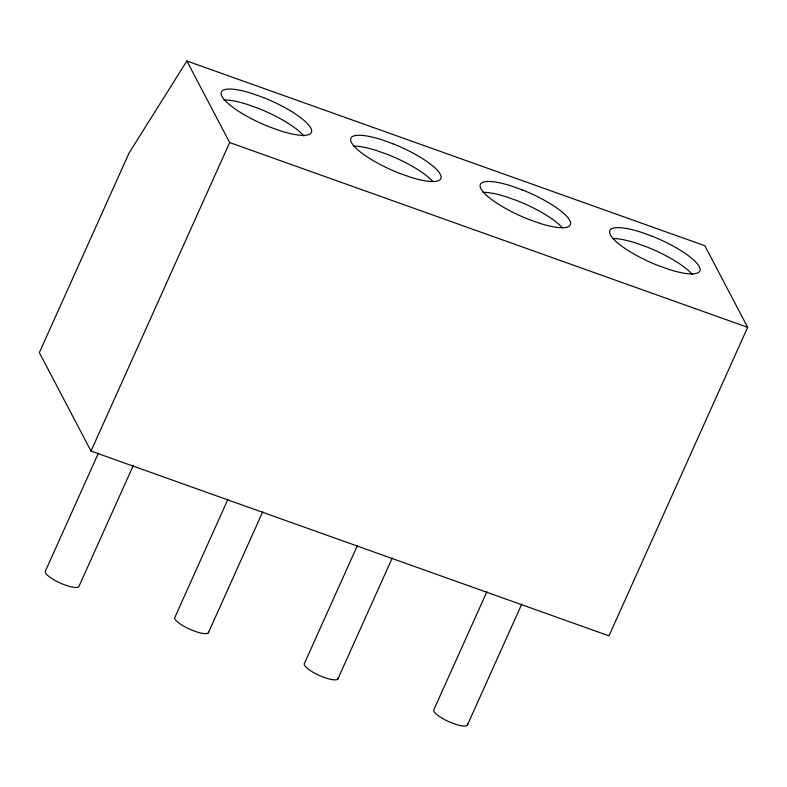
<?xml version="1.0" encoding="UTF-8"?>
<svg xmlns="http://www.w3.org/2000/svg" width="787" height="787" viewBox="0 0 787 787"><rect width="100%" height="100%" fill="white"/><g stroke="black" fill="none" stroke-linecap="round" stroke-linejoin="round"><path stroke-width="1.18" d="M91.007 451.079L229.666 142.555L186.863 60.983L129.068 152.993L39.35 352.625L91.007 451.079L608.99 635.847L747.65 327.323L704.847 245.741L186.863 60.983M98.375 453.223L45.479 570.919A18.495 4.633 24.2 0 0 63.393 584.347L67.731 585.892A18.495 4.633 24.2 0 0 78.828 586.689L133.239 465.629M227.866 499.411L174.97 617.116A18.495 4.633 24.2 0 0 192.884 630.544L197.232 632.079A18.495 4.633 24.2 0 0 208.585 631.666M208.329 632.876L262.73 511.816M357.367 545.607L304.471 663.303A18.495 4.633 24.2 0 0 322.385 676.731L326.723 678.276A18.495 4.633 24.2 0 0 338.076 677.863M337.82 679.073L392.231 558.013M486.858 591.794L433.962 709.49A18.495 4.633 24.2 0 0 451.886 722.928L456.224 724.463A18.495 4.633 24.2 0 0 467.576 724.05M467.321 725.26L521.722 604.2M229.666 142.555L747.65 327.323M353.501 146.146A49.325 12.346 24.2 0 1 376.717 150.583L388.316 154.754A49.325 12.346 24.2 0 1 432.761 181.492M483.002 192.343A49.325 12.346 24.2 0 1 506.208 196.78L517.816 200.941A49.325 12.346 24.2 0 1 562.252 227.679M612.493 238.53A49.325 12.346 24.2 0 1 635.709 242.967L647.317 247.138A49.325 12.346 24.2 0 1 692.373 274.604M224.01 99.959A49.325 12.346 24.2 0 1 247.216 104.396L258.825 108.557A49.325 12.346 24.2 0 1 303.89 136.023M652.207 236.248L640.598 232.076A49.325 12.346 24.2 0 0 610.397 234.821A49.325 12.346 24.2 0 0 657.509 265.317L669.117 269.479A49.325 12.346 24.2 0 0 699.318 266.744A49.325 12.346 24.2 0 0 652.207 236.248M522.706 190.051L511.107 185.889A49.325 12.346 24.2 0 0 480.896 188.624A49.325 12.346 24.2 0 0 528.018 219.12L539.626 223.292A49.325 12.346 24.2 0 0 569.827 220.547A49.325 12.346 24.2 0 0 522.706 190.051M393.215 143.864L381.606 139.692A49.325 12.346 24.2 0 0 351.405 142.437A49.325 12.346 24.2 0 0 398.517 172.933L410.125 177.095A49.325 12.346 24.2 0 0 440.327 174.36A49.325 12.346 24.2 0 0 393.215 143.864M263.714 97.667L252.106 93.505A49.325 12.346 24.2 0 0 221.904 96.24A49.325 12.346 24.2 0 0 269.026 126.737L280.625 130.908A49.325 12.346 24.2 0 0 310.835 128.163A49.325 12.346 24.2 0 0 263.714 97.667"/></g></svg>
